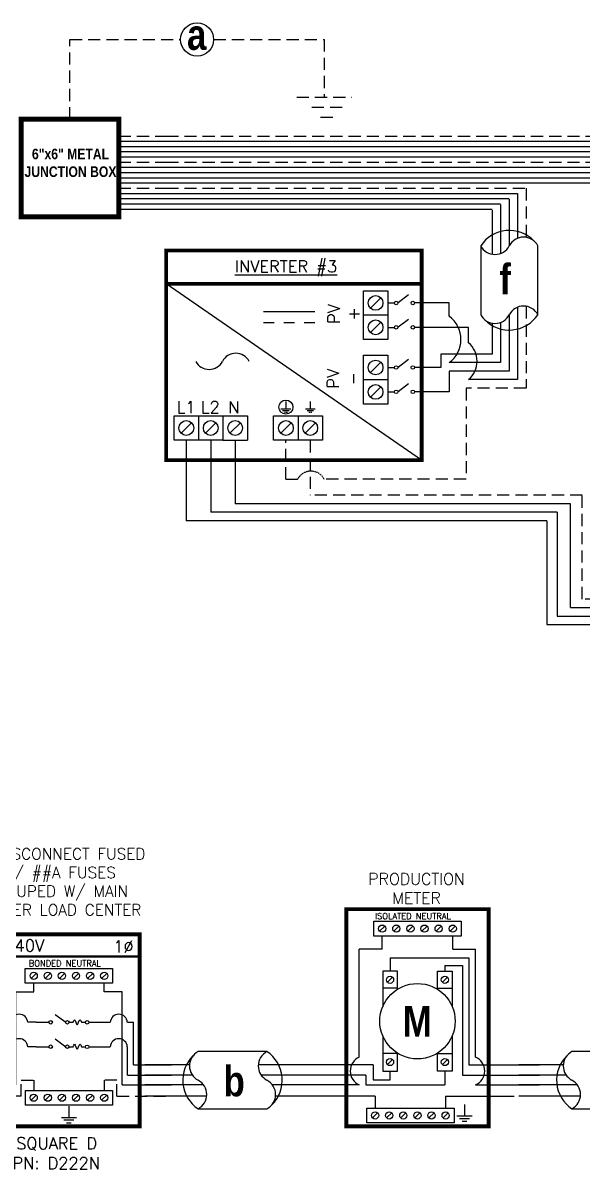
# Model space of a CAD drawing. Header units: feet. Extents: x 9649 to 10425, y 21606 to 22161.
# Drawn here: x 9986.2 to 10159, y 21807.7 to 22161 of the extents above; entities that cross this region are included whole.
import ezdxf

# ---------------------------------------------------------------- set-up
doc = ezdxf.new("R2010")
doc.units = ezdxf.units.FT
doc.header["$MEASUREMENT"] = 0
doc.linetypes.add('HIDDEN', pattern=[0.375, 0.25, -0.125])
for name, color, linetype in [('ONE LINE BLOCKS', 7, 'Continuous'), ('TABLES', 7, 'Continuous'), ('TEXT', 7, 'Continuous'), ('Z - TITLEBLOCK TXT', 7, 'Continuous')]:
    doc.layers.add(name, color=color, linetype=linetype)
doc.styles.add('ONE LINE TXT', font='techb___.ttf')
doc.styles.get("Standard").update_dxf_attribs({"font": 'simplex.shx'})

# ---------------------------------------------------------------- blocks, each defined once
blk = doc.blocks.new('M_METER PAN')
at = {"color": 253, "linetype": 'Continuous'}
for p, q in [((4.735, 8.023), (4.735, 8.748)), ((8.589, 8.023), (8.589, 8.748)), ((4.735, 8.023), (3.483, 8.023)), ((3.483, 2.136), (3.483, 8.023)), ((8.589, 8.023), (9.84, 8.023)), ((9.84, 2.136), (9.84, 8.023)), ((3.483, 0.611), (0, 0.611)), ((9.84, 0.611), (13.323, 0.611))]:
    blk.add_line(p, q, dxfattribs=at)
at = {"color": 7, "linetype": 'Continuous'}
for p, q in [((5.163, 7.563), (5.163, 6.819)), ((5.163, 7.563), (9.474, 7.563)), ((9.474, 7.563), (9.474, 1.711)), ((4.245, 1.711), (0, 1.711)), ((4.245, 1.711), (4.245, 0.898)), ((5.163, 0.898), (5.163, 1.37)), ((9.474, 1.711), (13.323, 1.711)), ((4.245, 0.898), (5.163, 0.898))]:
    blk.add_line(p, q, dxfattribs=at)
at = {"color": 10, "linetype": 'Continuous'}
for p, q in [((8.16, 7.142), (8.16, 6.819)), ((8.16, 7.142), (9.123, 7.142)), ((9.123, 7.142), (9.123, 1.149)), ((8.16, 1.37), (8.16, 0.611)), ((3.832, 1.149), (0, 1.149)), ((3.832, 1.149), (3.832, 0.611)), ((9.123, 1.149), (13.323, 1.149)), ((3.832, 0.611), (8.16, 0.611))]:
    blk.add_line(p, q, dxfattribs=at)
at = {"color": 1, "linetype": 'Continuous'}
for p, q in [((5.565, 5.899), (4.761, 5.899)), ((7.758, 5.899), (8.562, 5.899)), ((5.565, 2.326), (4.761, 2.326)), ((7.758, 2.326), (8.562, 2.326))]:
    blk.add_line(p, q, dxfattribs=at)
at = {"color": 253, "linetype": 'Continuous'}
for centre, start, end in [((3.823, 1.374), 113.9997, 246.0003), ((9.5, 1.374), 293.9997, 66.0003)]:
    blk.add_arc(centre, 0.835, start, end, dxfattribs=at)
at = {"layer": 'ONE LINE BLOCKS', "lineweight": 50, "const_width": 0.21}
blk.add_lwpolyline([(2.772, -1.647), (2.772, 10.216), (10.552, 10.216), (10.552, -1.647)], close=True, dxfattribs=at)
at = {"layer": 'TEXT', "color": 92, "linetype": 'HIDDEN', "ltscale": 15}
for p, q in [((4.347, 0), (0, 0)), ((4.347, 0), (4.347, -0.649)), ((8.201, 0), (8.201, -0.649)), ((8.201, 0), (13.323, 0))]:
    blk.add_line(p, q, dxfattribs=at)
at = {"layer": 'TEXT', "color": 92, "linetype": 'Continuous', "flags": 128}
for points in [[(9.228, -0.457), (9.227, -1.078)], [(8.812, -1.078), (9.642, -1.078)], [(9.498, -1.231), (8.956, -1.231)], [(9.354, -1.385), (9.1, -1.385)]]:
    blk.add_lwpolyline(points, dxfattribs=at)
at = {"layer": 'TEXT', "linetype": 'Continuous'}
blk.add_circle((6.662, 4.095), 2.059, dxfattribs=at)
at = {"layer": 'Z - TITLEBLOCK TXT', "color": 1, "linetype": 'Continuous'}
for p, q in [((4.275, 8.748), (4.275, 9.552)), ((4.275, 9.552), (9.049, 9.552)), ((9.049, 9.552), (9.049, 8.748)), ((9.049, 8.748), (4.275, 8.748)), ((4.761, 6.819), (4.761, 4.888)), ((5.565, 6.819), (4.761, 6.819)), ((5.565, 5.838), (5.565, 6.819)), ((7.758, 5.838), (7.758, 6.819)), ((7.758, 6.819), (8.562, 6.819)), ((8.562, 6.819), (8.562, 4.888)), ((4.761, 3.301), (4.761, 1.37)), ((8.562, 3.301), (8.562, 1.37)), ((5.565, 1.37), (5.565, 2.351)), ((7.758, 1.37), (7.758, 2.351)), ((4.761, 1.37), (5.565, 1.37)), ((8.562, 1.37), (7.758, 1.37)), ((3.887, -1.453), (3.887, -0.649)), ((3.887, -0.649), (8.661, -0.649)), ((8.661, -0.649), (8.661, -1.453)), ((8.661, -1.453), (3.887, -1.453))]:
    blk.add_line(p, q, dxfattribs=at)
at = {"layer": 'Z - TITLEBLOCK TXT', "color": 4, "linetype": 'Continuous'}
for p, q in [((4.874, 9.29), (4.596, 9.011)), ((5.645, 9.29), (5.366, 9.011)), ((6.416, 9.29), (6.137, 9.011)), ((7.186, 9.29), (6.908, 9.011)), ((7.957, 9.29), (7.679, 9.011)), ((8.728, 9.29), (8.449, 9.011)), ((5.303, 6.499), (5.024, 6.22)), ((8.299, 6.499), (8.021, 6.22)), ((5.303, 2.005), (5.024, 1.727)), ((8.299, 2.005), (8.021, 1.727)), ((4.486, -0.912), (4.208, -1.19)), ((5.257, -0.912), (4.978, -1.19)), ((6.028, -0.912), (5.749, -1.19)), ((6.798, -0.912), (6.52, -1.19)), ((7.569, -0.912), (7.291, -1.19)), ((8.34, -0.912), (8.061, -1.19))]:
    blk.add_line(p, q, dxfattribs=at)
for centre in [(4.735, 9.15), (5.506, 9.15), (6.276, 9.15), (7.047, 9.15), (7.818, 9.15), (8.589, 9.15), (5.163, 6.359), (8.16, 6.359), (5.163, 1.866), (8.16, 1.866), (4.347, -1.051), (5.118, -1.051), (5.888, -1.051), (6.659, -1.051), (7.43, -1.051), (8.201, -1.051)]:
    blk.add_circle(centre, 0.197, dxfattribs=at)
at = {"layer": 'TABLES', "color": 4, "linetype": 'Continuous'}
blk.add_text('ISOLATED NEUTRAL', height=0.33207, dxfattribs=at).set_placement((4.339, 9.669))
at = {"layer": 'TEXT', "color": 1, "insert": (6.613, 11.342), "char_height": 0.62775, "attachment_point": 5}
blk.add_mtext_dynamic_manual_height_columns('PRODUCTION METER', width=1.32031, gutter_width=7.17, heights=[0], dxfattribs=at)
at = {"layer": 'Z - TITLEBLOCK TXT', "color": 253, "linetype": 'Continuous', "style": 'ONE LINE TXT'}
blk.add_text('M', height=1.662, dxfattribs=at).set_placement((5.854, 3.259))
blk = doc.blocks.new('*U9')
at = {"color": 0}
blk.add_blockref('M_METER PAN', (0, 0), dxfattribs=at)
blk = doc.blocks.new('M_MAIN DISCO')
at = {"color": 253, "linetype": 'Continuous'}
for p, q in [((-47.96, 3.45), (-47.96, 32.21)), ((-47.96, 32.21), (-42.47, 32.21)), ((-42.47, 32.21), (-42.47, 34.82)), ((-20.72, 32.21), (-20.72, 34.82)), ((-15.23, 32.21), (-20.72, 32.21)), ((-15.23, 3.45), (-15.23, 32.21)), ((-47.96, 3.45), (-63.19, 3.45)), ((-15.23, 3.45), (0, 3.45))]:
    blk.add_line(p, q, dxfattribs=at)
at = {"color": 7, "linetype": 'Continuous'}
for p, q in [((-51.46, 9.66), (-51.46, 22.77)), ((-49.6, 22.77), (-51.46, 22.77)), ((-41.69, 22.77), (-44.32, 22.77)), ((-21.5, 22.77), (-18.87, 22.77)), ((-13.59, 22.77), (-11.73, 22.77)), ((-11.73, 9.66), (-11.73, 22.77)), ((-51.46, 9.66), (-63.19, 9.66)), ((-11.73, 9.66), (0, 9.66))]:
    blk.add_line(p, q, dxfattribs=at)
at = {"color": 1, "linetype": 'Continuous'}
for p, q in [((-31.53, 22.77), (-30.29, 22.77)), ((-27.74, 22.77), (-26.5, 22.77)), ((-31.53, 15.24), (-30.29, 15.24)), ((-27.74, 15.24), (-26.5, 15.24))]:
    blk.add_line(p, q, dxfattribs=at)
at = {"color": 10, "linetype": 'Continuous'}
for p, q in [((-49.6, 6.49), (-49.6, 15.24)), ((-41.69, 15.24), (-44.32, 15.24)), ((-21.5, 15.24), (-18.87, 15.24)), ((-13.59, 6.49), (-13.59, 15.24)), ((-49.6, 6.49), (-63.19, 6.49)), ((-13.59, 6.49), (0, 6.49))]:
    blk.add_line(p, q, dxfattribs=at)
at = {"color": 7, "linetype": 'Continuous'}
for centre in [(-46.96, 22.62), (-16.23, 22.62)]:
    blk.add_arc(centre, 2.64, 3.2819, 176.7181, dxfattribs=at)
at = {"color": 10, "linetype": 'Continuous'}
for centre in [(-46.96, 15.08), (-16.23, 15.08)]:
    blk.add_arc(centre, 2.64, 3.2819, 176.7181, dxfattribs=at)
at = {"color": 1, "linetype": 'Continuous'}
for points in [[(-30.29, 22.77), (-29.92, 23.53), (-29.02, 22.01), (-28.19, 23.53), (-27.74, 22.77)], [(-30.29, 15.24), (-29.92, 16), (-29.02, 14.47), (-28.19, 16), (-27.74, 15.24)]]:
    blk.add_spline(points, degree=3, dxfattribs=at)
at = {"layer": 'ONE LINE BLOCKS', "lineweight": 50}
blk.add_line((-53.41, 43.1), (-9.8, 43.1), dxfattribs=at)
at = {"layer": 'ONE LINE BLOCKS', "lineweight": 50, "const_width": 1.19}
blk.add_lwpolyline([(-53.41, -9.3), (-53.41, 49.88), (-9.8, 49.88), (-9.8, -9.3)], close=True, dxfattribs=at)
at = {"layer": 'TEXT', "color": 92, "linetype": 'HIDDEN', "ltscale": 15}
for p, q in [((-46.38, 0), (-46.38, 4.94)), ((-46.38, 4.94), (-42.47, 4.94)), ((-42.47, 4.94), (-42.47, 1.8)), ((-16.81, 4.94), (-20.72, 4.94)), ((-20.72, 4.94), (-20.72, 1.8)), ((-16.81, 0), (-16.81, 4.94)), ((-46.38, 0), (-63.19, 0)), ((-16.81, 0), (0, 0))]:
    blk.add_line(p, q, dxfattribs=at)
at = {"layer": 'TEXT', "color": 92, "linetype": 'Continuous', "flags": 128}
for points in [[(-31.59, -3.07), (-31.6, -6.57)], [(-33.94, -6.57), (-29.25, -6.57)], [(-30.07, -7.44), (-33.13, -7.44)], [(-30.88, -8.3), (-32.31, -8.3)]]:
    blk.add_lwpolyline(points, dxfattribs=at)
at = {"layer": 'Z - TITLEBLOCK TXT', "color": 1, "linetype": 'Continuous'}
for p, q in [((-45.07, 34.82), (-45.07, 39.36)), ((-45.07, 39.36), (-18.12, 39.36)), ((-18.12, 39.36), (-18.12, 34.82)), ((-18.12, 34.82), (-45.07, 34.82)), ((-35.88, 25.22), (-32.61, 22.78)), ((-41.69, 22.77), (-37.77, 22.77)), ((-25.42, 22.77), (-21.5, 22.77)), ((-35.88, 17.69), (-32.61, 15.24)), ((-41.69, 15.24), (-37.77, 15.24)), ((-25.42, 15.23), (-21.5, 15.23)), ((-45.07, 1.8), (-18.12, 1.8)), ((-45.07, 1.8), (-45.07, -2.74)), ((-18.12, 1.8), (-18.12, -2.74)), ((-18.12, -2.74), (-45.07, -2.74))]:
    blk.add_line(p, q, dxfattribs=at)
at = {"layer": 'Z - TITLEBLOCK TXT', "color": 4, "linetype": 'Continuous'}
for p, q in [((-41.69, 37.87), (-43.26, 36.3)), ((-37.34, 37.87), (-38.91, 36.3)), ((-32.98, 37.87), (-34.56, 36.3)), ((-28.63, 37.87), (-30.21, 36.3)), ((-24.28, 37.87), (-25.86, 36.3)), ((-19.93, 37.87), (-21.51, 36.3)), ((-41.69, 0.32), (-43.26, -1.26)), ((-37.34, 0.32), (-38.91, -1.26)), ((-32.98, 0.32), (-34.56, -1.26)), ((-28.63, 0.32), (-30.21, -1.26)), ((-24.28, 0.32), (-25.86, -1.26)), ((-19.93, 0.32), (-21.51, -1.26))]:
    blk.add_line(p, q, dxfattribs=at)
for centre in [(-42.47, 37.09), (-38.12, 37.09), (-33.77, 37.09), (-29.42, 37.09), (-25.07, 37.09), (-20.72, 37.09), (-42.47, -0.47), (-38.12, -0.47), (-33.77, -0.47), (-29.42, -0.47), (-25.07, -0.47), (-20.72, -0.47)]:
    blk.add_circle(centre, 1.11, dxfattribs=at)
at = {"layer": 'Z - TITLEBLOCK TXT', "color": 1, "linetype": 'Continuous'}
for centre in [(-37.23, 22.77), (-32.07, 22.77), (-25.96, 22.77), (-37.23, 15.24), (-32.07, 15.24), (-25.96, 15.23)]:
    blk.add_circle(centre, 0.541, dxfattribs=at)
at = {"layer": 'TABLES', "color": 4, "linetype": 'Continuous'}
blk.add_text('BONDED NEUTRAL', height=1.8743, dxfattribs=at).set_placement((-43.99, 40.01))
at = {"layer": 'TEXT', "color": 1}
for s, width, gutter_width, heights, insert, char_height, attachment_point in [('\\A1;\\pi4.1167;60A DISCONNECT FUSED \\P\\pi16.454;W/ ##A FUSES\\P\\pi11.355;GROUPED W/ MAIN \\P\\pi4.9392;BREAKER LOAD CENTER', 71.8931, 92.23, [24.13], (-68.68, 76.43), 3.4544, 1), ('240V', 0.1481, 0.75, [0], (-45.35, 46.44), 3.658, 5), ('1∅', 0.1481, 0.75, [0], (-14.78, 46.14), 3.658, 5), ('\\A1;\\pi3.6942,t21.982;SQUARE D\\P\\pi2.5621,t20.85;PN: D222N', 35.0816, 28.88, [13.54], (-51.57, -12.71), 3.6576, 1)]:
    blk.add_mtext_dynamic_manual_height_columns(s, width=width, gutter_width=gutter_width, heights=heights, dxfattribs=dict(at, insert=insert, char_height=char_height, attachment_point=attachment_point))
blk = doc.blocks.new('*U7')
at = {"color": 7, "linetype": 'Continuous'}
for p, q in [((6.669, 2.433), (2.905, 2.433)), ((2.435, 1.711), (0, 1.711)), ((9.575, 1.711), (6.199, 1.711)), ((2.905, -0.69), (6.669, -0.69))]:
    blk.add_line(p, q, dxfattribs=at)
at = {"color": 10, "linetype": 'Continuous'}
for p, q in [((2.591, 1.149), (0, 1.149)), ((9.575, 1.149), (6.355, 1.149))]:
    blk.add_line(p, q, dxfattribs=at)
at = {"color": 253, "linetype": 'Continuous'}
for p, q in [((3.208, 0.611), (0, 0.611)), ((9.575, 0.611), (6.972, 0.611))]:
    blk.add_line(p, q, dxfattribs=at)
at = {"color": 7, "linetype": 'Continuous'}
for centre, start, end in [((3.942, 0.872), 133.97324, 236.42648), ((5.633, 0.872), 313.97324, 56.42648)]:
    blk.add_arc(centre, 1.874, start, end, dxfattribs=at)
at = {"layer": 'TEXT', "color": 92, "linetype": 'HIDDEN', "ltscale": 15}
for p, q in [((3.373, 0), (0, 0)), ((9.575, 0), (7.137, 0))]:
    blk.add_line(p, q, dxfattribs=at)
at = {"layer": 'Z - TITLEBLOCK TXT', "linetype": 'Continuous'}
for centre, start, end in [((3.315, 1.653), 117.66392, 242.33608), ((7.078, 1.653), 117.66392, 242.33608), ((2.496, 0.091), 297.66392, 62.33608), ((6.26, 0.091), 297.66392, 62.33608)]:
    blk.add_arc(centre, 0.882, start, end, dxfattribs=at)

msp = doc.modelspace()

# ---------------------------------------------------------------- linework, layer by layer
at = {"color": 7, "linetype": 'Continuous'}
for p, q in [((10015.78, 22124.5), (10030.42, 22124.5)), ((10030.42, 22124.5), (10397.66, 22124.5)), ((10015.78, 22121.29), (10030.42, 22121.29)), ((10030.42, 22121.29), (10392.42, 22121.29)), ((10015.78, 22116.47), (10030.42, 22116.47)), ((10030.42, 22116.47), (10268.23, 22116.47)), ((10015.78, 22113.25), (10030.42, 22113.25)), ((10030.42, 22113.25), (10262.99, 22113.25)), ((10015.78, 22108.42), (10030.42, 22108.42)), ((10030.42, 22108.42), (10138.8, 22108.42)), ((10138.8, 22108.34), (10138.8, 22094.58)), ((10015.78, 22105.21), (10030.42, 22105.21)), ((10030.42, 22105.21), (10133.56, 22105.21)), ((10133.56, 22104.95), (10133.56, 22089.92)), ((10127.42, 22092.27), (10127.42, 22071.03)), ((10145.05, 22071.03), (10145.05, 22092.27)), ((10117.67, 22074.66), (10107.04, 22074.66)), ((10117.67, 22070.55), (10117.67, 22074.66)), ((10138.8, 22073.34), (10138.8, 22051.01)), ((10133.56, 22068.67), (10133.56, 22056.25)), ((10123.63, 22067.13), (10107.04, 22067.13)), ((10123.63, 22062.4), (10123.63, 22067.13)), ((10133.56, 22056.25), (10117.67, 22056.25)), ((10138.8, 22051.01), (10123.63, 22051.01)), ((10036.63, 22032.34), (10036.63, 22007.48)), ((10147.83, 22007.48), (10036.63, 22007.48))]:
    msp.add_line(p, q, dxfattribs=at)
at = {"color": 253, "linetype": 'Continuous'}
for p, q in [((10015.78, 22122.9), (10030.42, 22122.9)), ((10030.42, 22122.9), (10395.04, 22122.9)), ((10015.78, 22119.68), (10030.42, 22119.68)), ((10030.42, 22119.68), (10389.8, 22119.68)), ((10015.78, 22114.86), (10030.42, 22114.86)), ((10030.42, 22114.86), (10265.61, 22114.86)), ((10015.78, 22111.64), (10030.42, 22111.64)), ((10030.42, 22111.64), (10260.37, 22111.64)), ((10015.78, 22106.81), (10030.42, 22106.81)), ((10030.42, 22106.81), (10136.18, 22106.81)), ((10136.18, 22106.64), (10136.18, 22092.17)), ((10015.78, 22103.59), (10030.42, 22103.6)), ((10030.42, 22103.59), (10130.94, 22103.6)), ((10130.94, 22103.26), (10130.94, 22089.69)), ((10130.94, 22068.44), (10130.94, 22058.87)), ((10136.18, 22070.93), (10136.18, 22053.63)), ((10130.94, 22058.87), (10115.1, 22058.87)), ((10115.1, 22058.87), (10115.1, 22054.76)), ((10115.1, 22054.76), (10107.04, 22054.76)), ((10136.18, 22053.63), (10117.72, 22053.63)), ((10117.72, 22053.63), (10117.72, 22047.23)), ((10117.72, 22047.23), (10107.04, 22047.23)), ((10051.7, 22032.34), (10051.7, 22012.74)), ((10155.11, 22012.74), (10051.7, 22012.74)), ((10155.11, 21980.75), (10155.11, 22012.74)), ((10155.11, 21980.75), (10337.72, 21980.75))]:
    msp.add_line(p, q, dxfattribs=at)
at = {"color": 10, "linetype": 'Continuous'}
for p, q in [((10044.17, 22032.34), (10044.17, 22010.11)), ((10151.05, 22010.11), (10044.17, 22010.11)), ((10151.05, 22010.11), (10151.05, 21978.12)), ((10151.05, 21978.12), (10340.29, 21978.12))]:
    msp.add_line(p, q, dxfattribs=at)
at = {"color": 7}
for p, q in [((10147.83, 22007.48), (10147.83, 21975.49)), ((10147.83, 21975.49), (10340.67, 21975.49))]:
    msp.add_line(p, q, dxfattribs=at)
at = {"color": 7, "linetype": 'Continuous'}
msp.add_circle((10039.95, 22155.86), 5.11, dxfattribs=at)
for centre, start, end in [((10136.24, 22086.42), 43.9732, 146.4265), ((10136.24, 22076.88), 223.9732, 326.4265)]:
    msp.add_arc(centre, 10.58, start, end, dxfattribs=at)
at = {"layer": 'ONE LINE BLOCKS', "lineweight": 50}
for points, const_width in [([(10015.78, 22101.16), (9985.67, 22101.16), (9985.67, 22131.26), (10015.78, 22131.26)], 1.53), ([(10030.42, 22026.17), (10030.42, 22090.82), (10109.19, 22090.82), (10109.19, 22026.17)], 1.19), ([(10030.42, 22080.54), (10030.42, 22090.82), (10109.19, 22090.82), (10109.19, 22080.54)], 1.19)]:
    msp.add_lwpolyline(points, close=True, dxfattribs=dict(at, const_width=const_width))
at = {"layer": 'TEXT', "color": 92, "linetype": 'HIDDEN', "ltscale": 15}
for p, q in [((10000.72, 22131.26), (10000.72, 22155.86)), ((10000.72, 22155.86), (10034.84, 22155.86)), ((10045.06, 22155.86), (10079.17, 22155.86)), ((10079.17, 22155.86), (10079.17, 22138.07)), ((10015.78, 22126.11), (10030.42, 22126.11)), ((10030.42, 22126.11), (10400.29, 22126.11)), ((10015.78, 22118.07), (10030.42, 22118.07)), ((10030.42, 22118.07), (10270.86, 22118.07)), ((10015.78, 22110.03), (10030.42, 22110.03)), ((10030.42, 22110.03), (10141.42, 22110.03)), ((10141.42, 22110.03), (10141.42, 22094.88)), ((10141.42, 22073.63), (10141.42, 22048.38)), ((10141.42, 22048.38), (10122.92, 22048.38)), ((10122.92, 22048.38), (10122.92, 22020.3)), ((10067.34, 22020.3), (10067.34, 22032.34)), ((10074.87, 22032.34), (10074.87, 22015.37)), ((10067.34, 22020.3), (10070.94, 22020.3)), ((10122.92, 22020.3), (10079.18, 22020.3)), ((10158.75, 22015.37), (10074.87, 22015.37)), ((10158.75, 21983.38), (10158.75, 22015.37)), ((10337.79, 21983.38), (10158.75, 21983.38))]:
    msp.add_line(p, q, dxfattribs=at)
at = {"layer": 'TEXT', "color": 92, "linetype": 'HIDDEN', "ltscale": 15, "flags": 128}
for points in [[(10070.69, 22138.07), (10087.65, 22138.07)], [(10084.71, 22134.93), (10073.63, 22134.93)], [(10081.78, 22131.78), (10076.57, 22131.78)]]:
    msp.add_lwpolyline(points, dxfattribs=at)
at = {"layer": 'TEXT', "color": 92, "linetype": 'Continuous', "flags": 128}
for points in [[(10067.34, 22044.28), (10067.34, 22041.98)], [(10074.87, 22044.28), (10074.87, 22041.98)], [(10065.8, 22041.98), (10068.87, 22041.98)], [(10068.34, 22041.41), (10066.33, 22041.41)], [(10073.34, 22041.98), (10076.41, 22041.98)], [(10075.88, 22041.41), (10073.87, 22041.41)]]:
    msp.add_lwpolyline(points, dxfattribs=at)
at = {"layer": 'TEXT', "color": 92, "linetype": 'HIDDEN', "flags": 128}
for points in [[(10067.81, 22040.84), (10066.87, 22040.84)], [(10075.34, 22040.84), (10074.4, 22040.84)]]:
    msp.add_lwpolyline(points, dxfattribs=at)
at = {"layer": 'TEXT', "color": 92, "linetype": 'Continuous'}
msp.add_circle((10067.34, 22042.54), 2.17, dxfattribs=at)
at = {"layer": 'TEXT', "color": 92, "linetype": 'HIDDEN', "ltscale": 0.3}
msp.add_arc((10075.06, 22018.14), 4.65, 27.6639, 152.3361, dxfattribs=at)
at = {"layer": 'Z - TITLEBLOCK TXT', "color": 7, "linetype": 'Continuous'}
for p, q in [((10109.19, 22026.17), (10030.42, 22080.54)), ((10076.24, 22071.93), (10060.47, 22071.93)), ((10063.77, 22068.52), (10060.47, 22068.52)), ((10070, 22068.52), (10066.71, 22068.52)), ((10076.24, 22068.52), (10072.94, 22068.52))]:
    msp.add_line(p, q, dxfattribs=at)
at = {"layer": 'Z - TITLEBLOCK TXT', "color": 1, "linetype": 'Continuous'}
for p, q in [((10091.23, 22063.36), (10091.23, 22078.43)), ((10091.23, 22078.43), (10098.77, 22078.43)), ((10091.23, 22063.36), (10091.23, 22078.43)), ((10098.77, 22078.43), (10098.77, 22063.36)), ((10098.77, 22078.43), (10098.77, 22070.89)), ((10105.19, 22077.12), (10101.93, 22074.68)), ((10098.77, 22074.66), (10100.8, 22074.66)), ((10098.77, 22070.89), (10091.23, 22070.89)), ((10105.19, 22069.59), (10101.93, 22067.14)), ((10098.77, 22067.13), (10100.8, 22067.13)), ((10098.77, 22063.36), (10091.23, 22063.36)), ((10091.23, 22043.46), (10091.23, 22058.53)), ((10091.23, 22058.53), (10098.77, 22058.53)), ((10098.77, 22058.53), (10098.77, 22051)), ((10105.19, 22057.23), (10101.93, 22054.78)), ((10098.77, 22054.76), (10100.8, 22054.76)), ((10098.77, 22051), (10091.23, 22051)), ((10098.77, 22051), (10098.77, 22043.46)), ((10098.77, 22047.23), (10100.8, 22047.23)), ((10105.19, 22049.69), (10101.93, 22047.25)), ((10098.77, 22043.46), (10091.23, 22043.46)), ((10032.86, 22039.87), (10047.93, 22039.87)), ((10032.86, 22032.34), (10032.86, 22039.87)), ((10032.86, 22039.87), (10040.4, 22039.87)), ((10040.4, 22039.87), (10040.4, 22032.34)), ((10047.93, 22039.87), (10047.93, 22032.34)), ((10047.93, 22039.87), (10055.47, 22039.87)), ((10055.47, 22039.87), (10055.47, 22032.34)), ((10063.57, 22039.87), (10078.64, 22039.87)), ((10063.57, 22032.34), (10063.57, 22039.87)), ((10063.57, 22039.87), (10071.11, 22039.87)), ((10071.11, 22039.87), (10071.11, 22032.34)), ((10078.64, 22039.87), (10078.64, 22032.34)), ((10047.93, 22032.34), (10032.86, 22032.34)), ((10047.93, 22032.34), (10055.47, 22032.34)), ((10078.64, 22032.34), (10063.57, 22032.34))]:
    msp.add_line(p, q, dxfattribs=at)
at = {"layer": 'Z - TITLEBLOCK TXT', "color": 4, "linetype": 'Continuous'}
for p, q in [((10096.61, 22076.27), (10093.39, 22073.05)), ((10096.61, 22068.73), (10093.39, 22065.52)), ((10096.61, 22056.37), (10093.39, 22053.16)), ((10096.61, 22048.84), (10093.39, 22045.62)), ((10038.24, 22037.71), (10035.03, 22034.5)), ((10045.77, 22037.71), (10042.56, 22034.5)), ((10053.31, 22037.71), (10050.09, 22034.5)), ((10068.95, 22037.71), (10065.73, 22034.5)), ((10076.48, 22037.71), (10073.27, 22034.5))]:
    msp.add_line(p, q, dxfattribs=at)
for centre in [(10095, 22074.66), (10095, 22067.13), (10095, 22054.76), (10095, 22047.23), (10036.63, 22036.1), (10044.17, 22036.1), (10051.7, 22036.1), (10067.34, 22036.1), (10074.87, 22036.1)]:
    msp.add_circle(centre, 2.27, dxfattribs=at)
at = {"layer": 'Z - TITLEBLOCK TXT', "color": 1, "linetype": 'Continuous'}
for centre in [(10101.34, 22074.66), (10106.5, 22074.66), (10101.34, 22067.13), (10106.5, 22067.13), (10101.34, 22054.76), (10106.5, 22054.76), (10101.34, 22047.23), (10106.5, 22047.23)]:
    msp.add_circle(centre, 0.541, dxfattribs=at)
at = {"layer": 'Z - TITLEBLOCK TXT', "linetype": 'Continuous'}
for centre, radius, start, end in [((10140.64, 22089.96), 4.98, 27.6639, 152.3361), ((10131.83, 22094.58), 4.98, 207.6639, 332.3361), ((10140.64, 22068.72), 4.98, 27.6639, 152.3361), ((10112.54, 22063.4), 8.8, 305.6505, 54.3495), ((10131.83, 22073.34), 4.98, 207.6639, 332.3361), ((10118.86, 22056.7), 7.43, 309.9338, 50.0662), ((10051.89, 22054.48), 4.65, 27.6639, 152.3361), ((10043.65, 22058.8), 4.65, 207.6639, 332.3361)]:
    msp.add_arc(centre, radius, start, end, dxfattribs=at)

# ---------------------------------------------------------------- block references
msp.add_blockref('M_MAIN DISCO', (10032.03, 21830.13))
at = {"color": 155, "true_color": 0x647190, "xscale": 5.644441731736358, "yscale": 5.644441731736358, "zscale": 5.644441731736358}
for name, p in [('*U9', (10070.32, 21830.13)), ('*U7', (10023.86, 21830.13)), ('*U7', (10139.16, 21830.13))]:
    msp.add_blockref(name, p, dxfattribs=at)

# ---------------------------------------------------------------- texts
at = {"layer": 'ONE LINE BLOCKS', "color": 1, "linetype": 'Continuous', "insert": (10000.91, 22122.21), "char_height": 3.2756, "width": 28.3929, "attachment_point": 2, "style": 'ONE LINE TXT'}
msp.add_mtext('6"x6" METAL JUNCTION BOX  ', dxfattribs=at)
at = {"layer": 'TABLES', "color": 1, "linetype": 'Continuous'}
msp.add_text('%%UINVERTER #3', height=3.6576, dxfattribs=at).set_placement((10051.63, 22084.09))
at = {"layer": 'TEXT', "color": 1, "char_height": 3.658, "attachment_point": 5, "rotation": 90}
for s, width, insert in [('PV +', 2.8378, (10085.17, 22071.3)), ('PV -', 2.8013, (10084.94, 22051.33))]:
    msp.add_mtext_dynamic_manual_height_columns(s, width=width, gutter_width=0.75, heights=[0], dxfattribs=dict(at, insert=insert))
at = {"layer": 'TEXT', "color": 1, "attachment_point": 5}
for s, insert, char_height in [('L1', (10036.58, 22042.51), 3.658), ('L2', (10044.04, 22042.54), 3.658), ('N', (10051.29, 22042.48), 3.66)]:
    msp.add_mtext_dynamic_manual_height_columns(s, width=0.1481, gutter_width=0.75, heights=[0], dxfattribs=dict(at, insert=insert, char_height=char_height))
at = {"layer": 'Z - TITLEBLOCK TXT', "color": 1, "linetype": 'Continuous', "char_height": 9.3833, "attachment_point": 1, "style": 'ONE LINE TXT'}
for s, insert in [('{\\W1;\\C256;a}', (10036.85, 22162.05)), ('{\\W1;\\C256;f}', (10133.22, 22086.68)), ('{\\W1;\\C256;b}', (10048.1, 21839.47))]:
    msp.add_mtext_dynamic_manual_height_columns(s, width=0.1385, gutter_width=2.13, heights=[0], dxfattribs=dict(at, insert=insert))

doc.saveas('drawing.dxf')
